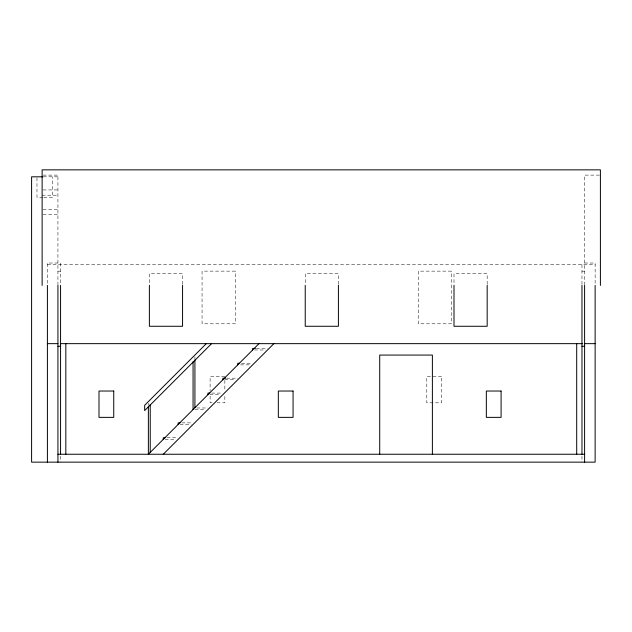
<?xml version="1.0" encoding="UTF-8"?>
<svg xmlns="http://www.w3.org/2000/svg" width="632" height="632" viewBox="0 0 632 632"><rect width="100%" height="100%" fill="white"/><g stroke="black" fill="none" stroke-linecap="round" stroke-linejoin="round"><path stroke-width="0.47" stroke-dasharray="3.16 2.37" d="M43.118 175.119L57.931 175.119L57.931 284.835M599.413 175.119L584.6 175.119L584.6 284.819M43.3 176.818L57.931 176.818M43.118 189.94L57.931 189.94M42.131 195.201L57.931 195.201M42.818 197.358L36.972 197.358L36.972 177.797M43.79 197.358L52.567 197.358L52.567 176.818M43.118 209.468L57.931 209.468M43.118 214.738L57.931 214.738M57.931 263.023L47.4 263.023L47.4 284.708M584.6 263.023L595.131 263.023L595.131 284.708M47.4 264.65L595.131 264.65M57.931 271.16L60.569 271.16M581.969 271.16L584.6 271.16M256.371 348.398L267.541 348.398M254.506 349.978L265.677 349.978M241.471 363.289L251.718 363.289M240.539 364.869L250.786 364.869M224.85 376.467L210.108 376.467L210.108 391.097M226.58 378.189L237.75 378.189M224.715 379.769L234.954 379.769M211.68 393.088L221.919 393.088M209.816 394.668L220.062 394.668M212.068 402.805L210.108 402.805L210.108 395M216.989 402.805L224.85 402.805L224.85 395M196.781 407.98L207.96 407.98M194.925 409.56L205.163 409.56M181.89 422.879L192.128 422.879M180.025 424.459L191.196 424.459M166.99 437.771L177.229 437.771M165.126 439.351L175.372 439.351M581.969 264.65L581.969 284.819M581.969 456.225L581.969 462.15M487.177 284.329L487.177 273.601L453.997 273.601L453.997 284.329M338.412 284.329L338.412 273.601L305.232 273.601L305.232 284.329M224.85 380.369L224.85 390.126M194.925 356.89L194.925 358.85M182.561 284.329L182.561 273.601L149.381 273.601L149.381 284.329M148.37 403.342L148.37 405.483M60.569 263.023L60.569 284.819M60.569 456.225L60.569 462.15M235.238 271.128L202.058 271.128L202.058 323.797L235.238 323.797L235.238 271.128M451.406 271.128L418.226 271.128L418.226 323.797L451.406 323.797L451.406 271.128M441.547 376.467L426.798 376.467L426.798 402.805L441.547 402.805L441.547 376.467"/><path stroke-width="0.95" d="M206.301 343.65L144.649 405.309L144.649 410.571L211.57 343.65M258.97 343.65L148.37 454.25L148.37 406.463M163.269 454.25L273.869 343.65M42.818 176.818L31.6 176.818L31.6 462.15L595.131 462.15L595.131 285.387M47.4 343.65L57.931 343.65M60.569 343.65L582.625 343.65M584.6 343.65L595.131 343.65M57.931 346.281L60.569 346.281M581.969 346.281L584.6 346.281M255.439 348.398L252.642 348.398L252.642 349.978M239.607 363.289L237.75 363.289L237.75 364.869M225.648 378.189L222.851 378.189L222.851 379.769M209.816 393.088L207.96 393.088L207.96 394.668M180.025 422.879L178.161 422.879L178.161 424.459M165.126 437.771L163.269 437.771L163.269 439.351M57.931 454.25L584.6 454.25M600.4 285.419L600.4 169.85L42.131 169.85L42.131 285.419M584.6 285.387L584.6 462.15M581.969 285.387L581.969 454.25M576.7 343.65L576.7 454.25M487.177 285.308L487.177 326.27L453.997 326.27L453.997 285.308M432.383 454.25L432.383 355.073L379.714 355.073L379.714 454.25M338.412 285.308L338.412 326.27L305.232 326.27L305.232 285.308M194.925 359.821L194.925 407.695M193.06 361.773L193.06 409.56M182.561 285.308L182.561 326.27L149.381 326.27L149.381 285.308M150.234 404.512L150.234 452.386M65.831 343.65L65.831 454.25M60.569 285.387L60.569 454.25M57.931 285.387L57.931 462.15M47.4 285.387L47.4 462.15M113.744 391.034L98.995 391.034L98.995 417.365L113.744 417.365L113.744 391.034M293.066 391.034L278.325 391.034L278.325 417.365L293.066 417.365L293.066 391.034M501.089 391.034L486.34 391.034L486.34 417.365L501.089 417.365L501.089 391.034"/></g></svg>
